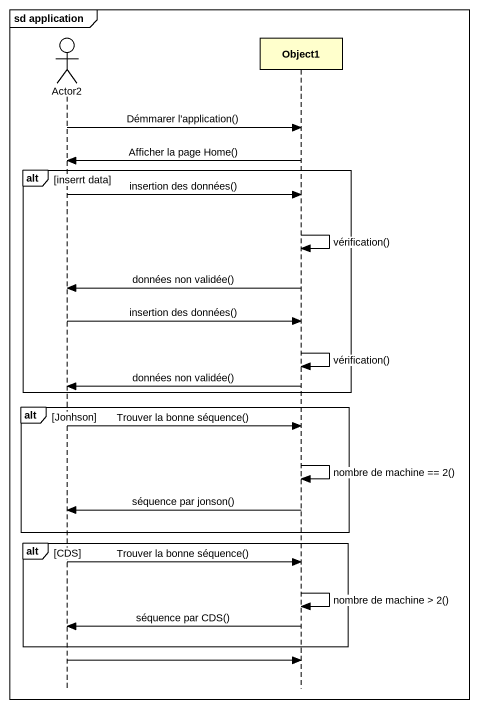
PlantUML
@startuml
mainframe sd application
hide footbox
actor Actor2
participant Object1

Actor2 -> Object1 : Démmarer l'application()
Object1 -> Actor2 : Afficher la page Home()
alt inserrt data
  Actor2 -> Object1 : insertion des données()
  Object1 -> Object1 : vérification()
  Object1 -> Actor2 : données non validée()
  Actor2 -> Object1 : insertion des données()
  Object1 -> Object1 : vérification()
  Object1 -> Actor2 : données non validée()
end
alt Jonhson
  Actor2 -> Object1 : Trouver la bonne séquence()
  Object1 -> Object1 : nombre de machine == 2()
  Object1 -> Actor2 : séquence par jonson()
end
alt CDS
  Actor2 -> Object1 : Trouver la bonne séquence()
  Object1 -> Object1 : nombre de machine > 2()
  Object1 -> Actor2 : séquence par CDS()
end
Actor2 -> Object1
@enduml
